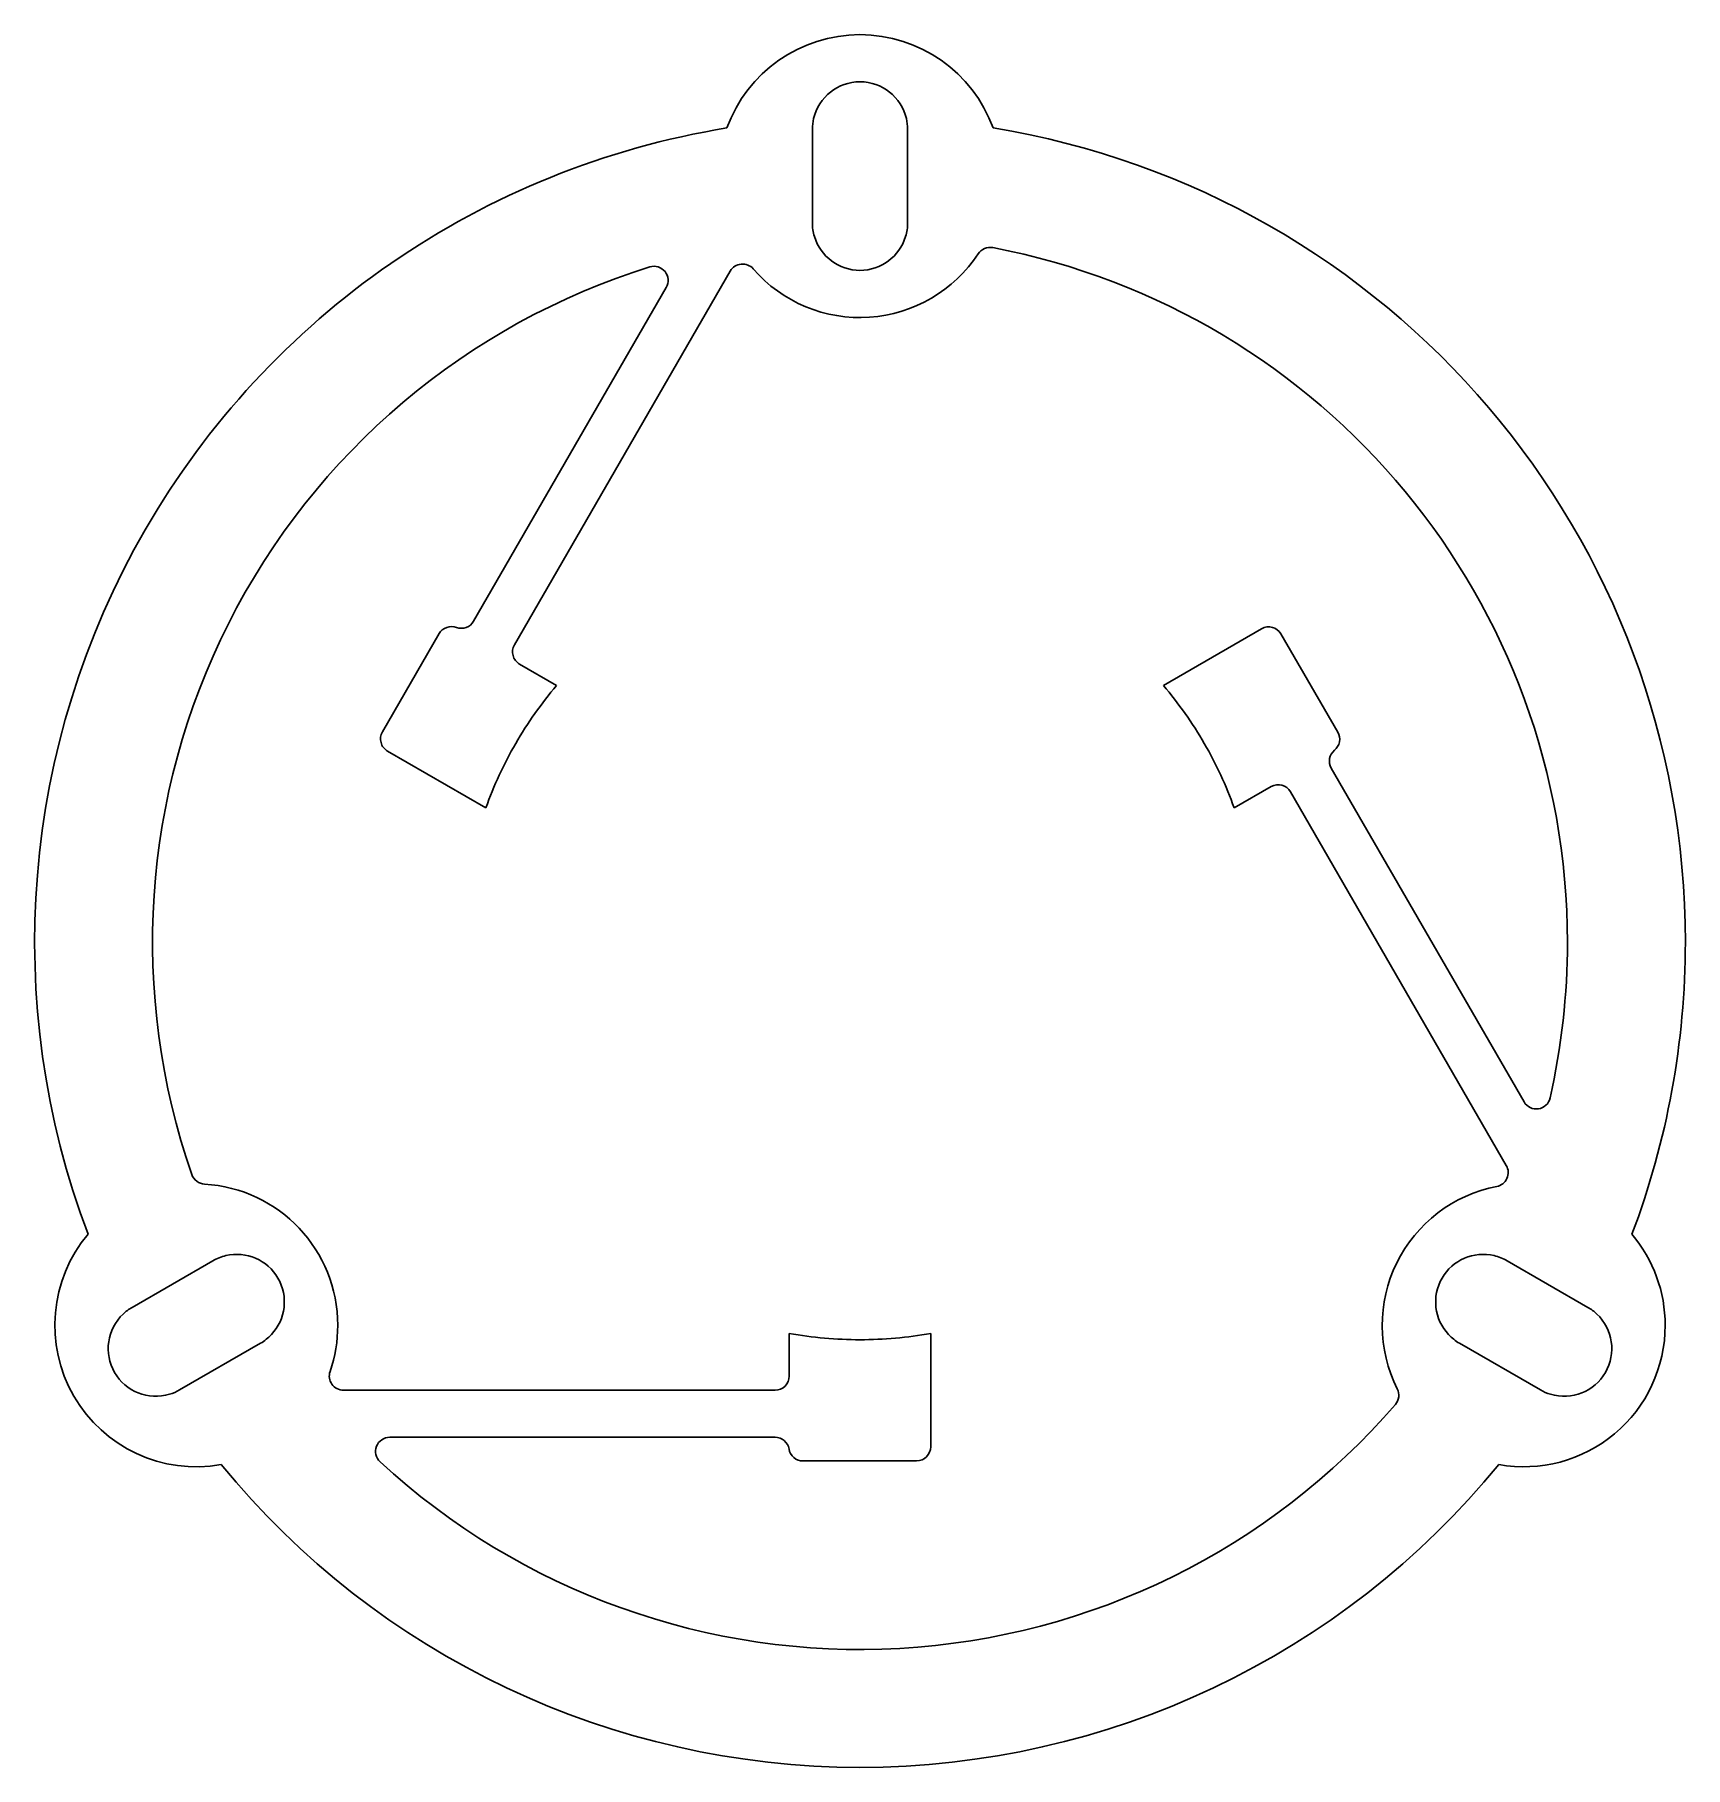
# Model space of a CAD drawing. Header units: millimetres. Extents: x -35 to 35, y -35 to 38.5.
import ezdxf

# ---------------------------------------------------------------- set-up
doc = ezdxf.new("R2010")
doc.units = ezdxf.units.MM
doc.layers.add('HS_R1_SHEET', color=7, linetype='CONTINUOUS')

msp = doc.modelspace()

# ---------------------------------------------------------------- linework, layer by layer
at = {"layer": 'HS_R1_SHEET'}
for p, q in [((-5.642, 34.542), (-5.642, 34.542, 3)), ((-5.642, 34.542), (-5.642, 34.542, 3)), ((-2.02, 30.52), (-2.02, 34.48)), ((-2.02, 34.48), (-2.02, 34.48, 3)), ((-2.02, 30.52), (-2.02, 34.48)), ((-2.02, 34.48), (-2.02, 34.48, 3)), ((-2.02, 30.52, 3), (-2.02, 34.48, 3)), ((-2.02, 30.52, 3), (-2.02, 34.48, 3)), ((2.02, 30.52), (2.02, 34.48)), ((2.02, 34.48), (2.02, 34.48, 3)), ((2.02, 30.52), (2.02, 34.48)), ((2.02, 34.48), (2.02, 34.48, 3)), ((2.02, 30.52, 3), (2.02, 34.48, 3)), ((2.02, 30.52, 3), (2.02, 34.48, 3)), ((5.642, 34.542), (5.642, 34.542, 3)), ((5.642, 34.542), (5.642, 34.542, 3)), ((-2.02, 30.52), (-2.02, 30.52, 3)), ((-2.02, 30.52), (-2.02, 30.52, 3)), ((2.02, 30.52), (2.02, 30.52, 3)), ((2.02, 30.52), (2.02, 30.52, 3)), ((-5.502, 28.471), (-14.654, 12.618)), ((-5.502, 28.471, 3), (-14.654, 12.618, 3)), ((-5.502, 28.471), (-14.654, 12.618)), ((-5.502, 28.471, 3), (-14.654, 12.618, 3)), ((-8.912, 28.646), (-8.912, 28.646, 3)), ((-8.912, 28.646), (-8.912, 28.646, 3)), ((-5.502, 28.471), (-5.502, 28.471, 3)), ((-5.502, 28.471), (-5.502, 28.471, 3)), ((-4.529, 28.565), (-4.529, 28.565, 3)), ((-4.529, 28.565), (-4.529, 28.565, 3)), ((-8.214, 27.773), (-16.387, 13.618)), ((-8.214, 27.773, 3), (-16.387, 13.618, 3)), ((-8.214, 27.773), (-16.387, 13.618)), ((-8.214, 27.773, 3), (-16.387, 13.618, 3)), ((-8.214, 27.773), (-8.214, 27.773, 3)), ((-8.214, 27.773), (-8.214, 27.773, 3)), ((-16.387, 13.618), (-16.387, 13.618, 3)), ((-16.387, 13.618), (-16.387, 13.618, 3)), ((12.868, 10.894), (17.033, 13.298)), ((12.868, 10.894), (17.033, 13.298)), ((12.868, 10.894, 3), (17.033, 13.298, 3)), ((12.868, 10.894, 3), (17.033, 13.298, 3)), ((17.033, 13.298), (17.033, 13.298, 3)), ((17.033, 13.298), (17.033, 13.298, 3)), ((-17.844, 13.093), (-20.253, 8.922)), ((-17.844, 13.093, 3), (-20.253, 8.922, 3)), ((-17.844, 13.093), (-20.253, 8.922)), ((-17.844, 13.093, 3), (-20.253, 8.922, 3)), ((-14.654, 12.618), (-14.654, 12.618, 3)), ((-14.654, 12.618), (-14.654, 12.618, 3)), ((20.261, 8.907), (17.853, 13.078)), ((20.261, 8.907, 3), (17.853, 13.078, 3)), ((17.853, 13.078), (17.853, 13.078, 3)), ((20.261, 8.907), (17.853, 13.078)), ((17.853, 13.078), (17.853, 13.078, 3)), ((20.261, 8.907, 3), (17.853, 13.078, 3)), ((-12.868, 10.894), (-14.435, 11.798)), ((-14.435, 11.798), (-14.435, 11.798, 3)), ((-12.868, 10.894), (-14.435, 11.798)), ((-14.435, 11.798), (-14.435, 11.798, 3)), ((-12.868, 10.894, 3), (-14.435, 11.798, 3)), ((-12.868, 10.894, 3), (-14.435, 11.798, 3)), ((-12.868, 10.894), (-12.868, 10.894, 3)), ((-12.868, 10.894), (-12.868, 10.894, 3)), ((12.868, 10.894), (12.868, 10.894, 3)), ((12.868, 10.894), (12.868, 10.894, 3)), ((-20.253, 8.922), (-20.253, 8.922, 3)), ((-20.253, 8.922), (-20.253, 8.922, 3)), ((-15.868, 5.697), (-20.033, 8.102)), ((-15.868, 5.697), (-20.033, 8.102)), ((-20.033, 8.102), (-20.033, 8.102, 3)), ((-15.868, 5.697, 3), (-20.033, 8.102, 3)), ((-20.033, 8.102), (-20.033, 8.102, 3)), ((-15.868, 5.697, 3), (-20.033, 8.102, 3)), ((28.159, -6.773), (19.987, 7.382)), ((19.987, 7.382), (19.987, 7.382, 3)), ((28.159, -6.773, 3), (19.987, 7.382, 3)), ((19.987, 7.382), (19.987, 7.382, 3)), ((28.159, -6.773), (19.987, 7.382)), ((28.159, -6.773, 3), (19.987, 7.382, 3)), ((15.868, 5.697), (17.435, 6.602)), ((15.868, 5.697), (17.435, 6.602)), ((15.868, 5.697, 3), (17.435, 6.602, 3)), ((15.868, 5.697, 3), (17.435, 6.602, 3)), ((17.435, 6.602), (17.435, 6.602, 3)), ((17.435, 6.602), (17.435, 6.602, 3)), ((27.407, -9.471), (18.254, 6.382)), ((18.254, 6.382), (18.254, 6.382, 3)), ((27.407, -9.471, 3), (18.254, 6.382, 3)), ((18.254, 6.382), (18.254, 6.382, 3)), ((27.407, -9.471), (18.254, 6.382)), ((27.407, -9.471, 3), (18.254, 6.382, 3)), ((-15.868, 5.697), (-15.868, 5.697, 3)), ((-15.868, 5.697), (-15.868, 5.697, 3)), ((15.868, 5.697), (15.868, 5.697, 3)), ((15.868, 5.697), (15.868, 5.697, 3)), ((29.264, -6.605), (29.264, -6.605, 3)), ((29.264, -6.605), (29.264, -6.605, 3)), ((28.159, -6.773), (28.159, -6.773, 3)), ((28.159, -6.773), (28.159, -6.773, 3)), ((27.407, -9.471), (27.407, -9.471, 3)), ((27.407, -9.471), (27.407, -9.471, 3)), ((27.002, -10.36), (27.002, -10.36, 3)), ((27.002, -10.36), (27.002, -10.36, 3)), ((-32.735, -12.385), (-32.735, -12.385, 3)), ((-32.735, -12.385), (-32.735, -12.385, 3)), ((32.735, -12.385), (32.735, -12.385, 3)), ((32.735, -12.385), (32.735, -12.385, 3)), ((-27.441, -13.511), (-30.871, -15.491)), ((-27.441, -13.511), (-30.871, -15.491)), ((-27.441, -13.511, 3), (-30.871, -15.491, 3)), ((-27.441, -13.511, 3), (-30.871, -15.491, 3)), ((-27.441, -13.511), (-27.441, -13.511, 3)), ((-27.441, -13.511), (-27.441, -13.511, 3)), ((27.441, -13.511), (30.871, -15.491)), ((27.441, -13.511), (30.871, -15.491)), ((27.441, -13.511, 3), (30.871, -15.491, 3)), ((27.441, -13.511), (27.441, -13.511, 3)), ((27.441, -13.511), (27.441, -13.511, 3)), ((27.441, -13.511, 3), (30.871, -15.491, 3)), ((-30.871, -15.491), (-30.871, -15.491, 3)), ((-30.871, -15.491), (-30.871, -15.491, 3)), ((30.871, -15.491), (30.871, -15.491, 3)), ((30.871, -15.491), (30.871, -15.491, 3)), ((-3, -16.591), (-3, -18.4)), ((-3, -16.591), (-3, -16.591, 3)), ((-3, -16.591), (-3, -18.4)), ((-3, -16.591), (-3, -16.591, 3)), ((-3, -16.591, 3), (-3, -18.4, 3)), ((-3, -16.591, 3), (-3, -18.4, 3)), ((3, -16.591), (3, -21.4)), ((3, -16.591), (3, -21.4)), ((3, -16.591), (3, -16.591, 3)), ((3, -16.591, 3), (3, -21.4, 3)), ((3, -16.591), (3, -16.591, 3)), ((3, -16.591, 3), (3, -21.4, 3)), ((-25.421, -17.009), (-28.851, -18.989)), ((-25.421, -17.009), (-28.851, -18.989)), ((-25.421, -17.009, 3), (-28.851, -18.989, 3)), ((-25.421, -17.009, 3), (-28.851, -18.989, 3)), ((-25.421, -17.009), (-25.421, -17.009, 3)), ((-25.421, -17.009), (-25.421, -17.009, 3)), ((25.421, -17.009), (28.851, -18.989)), ((25.421, -17.009), (25.421, -17.009, 3)), ((25.421, -17.009), (28.851, -18.989)), ((25.421, -17.009, 3), (28.851, -18.989, 3)), ((25.421, -17.009), (25.421, -17.009, 3)), ((25.421, -17.009, 3), (28.851, -18.989, 3)), ((-22.473, -18.205), (-22.473, -18.205, 3)), ((-22.473, -18.205), (-22.473, -18.205, 3)), ((-28.851, -18.989), (-28.851, -18.989, 3)), ((-28.851, -18.989), (-28.851, -18.989, 3)), ((-21.906, -19), (-3.6, -19)), ((-21.906, -19, 3), (-3.6, -19, 3)), ((-21.906, -19), (-21.906, -19, 3)), ((-21.906, -19), (-3.6, -19)), ((-21.906, -19), (-21.906, -19, 3)), ((-21.906, -19, 3), (-3.6, -19, 3)), ((-3.6, -19), (-3.6, -19, 3)), ((-3.6, -19), (-3.6, -19, 3)), ((-3, -18.4), (-3, -18.4, 3)), ((-3, -18.4), (-3, -18.4, 3)), ((28.851, -18.989), (28.851, -18.989, 3)), ((28.851, -18.989), (28.851, -18.989, 3)), ((-19.945, -21), (-3.6, -21)), ((-19.945, -21), (-19.945, -21, 3)), ((-19.945, -21, 3), (-3.6, -21, 3)), ((-19.945, -21), (-19.945, -21, 3)), ((-19.945, -21), (-3.6, -21)), ((-19.945, -21, 3), (-3.6, -21, 3)), ((-3.6, -21), (-3.6, -21, 3)), ((-3.6, -21), (-3.6, -21, 3)), ((-20.352, -22.041), (-20.352, -22.041, 3)), ((-20.352, -22.041), (-20.352, -22.041, 3)), ((-2.417, -22), (2.4, -22)), ((-2.417, -22, 3), (2.4, -22, 3)), ((-2.417, -22), (2.4, -22)), ((-2.417, -22, 3), (2.4, -22, 3)), ((2.4, -22), (2.4, -22, 3)), ((2.4, -22), (2.4, -22, 3)), ((3, -21.4), (3, -21.4, 3)), ((3, -21.4), (3, -21.4, 3)), ((-27.094, -22.157), (-27.094, -22.157, 3)), ((-27.094, -22.157), (-27.094, -22.157, 3)), ((27.094, -22.157), (27.094, -22.157, 3)), ((27.094, -22.157), (27.094, -22.157, 3))]:
    msp.add_line(p, q, dxfattribs=at)
for centre, radius, start, end in [((0, 32.5), 6, 19.90031, 160.09969), ((0, 32.5, 3), 6, 19.90031, 160.09969), ((0, 32.5), 6, 19.90031, 160.09969), ((0, 32.5, 3), 6, 19.90031, 160.09969), ((0, 34.48), 2.02, 90, 166.69854), ((0, 34.48, 3), 2.02, 90, 166.69854), ((0, 34.48), 2.02, 90, 166.69854), ((0, 34.48, 3), 2.02, 90, 166.69854), ((0, 34.48), 2.02, 13.30146, 90), ((0, 34.48, 3), 2.02, 13.30146, 90), ((0, 34.48), 2.02, 13.30146, 90), ((0, 34.48, 3), 2.02, 13.30146, 90), ((0, 34.48), 2.02, 166.69854, 180), ((0, 34.48, 3), 2.02, 166.69854, 180), ((0, 34.48), 2.02, 166.69854, 180), ((0, 34.48, 3), 2.02, 166.69854, 180), ((0, 34.48), 2.02, 0, 13.30146), ((0, 34.48, 3), 2.02, 0, 13.30146), ((0, 34.48), 2.02, 0, 13.30146), ((0, 34.48, 3), 2.02, 0, 13.30146), ((0, 0), 35, 99.27609, -159.27609), ((0, 0), 35, 99.27609, -159.27609), ((0, 0, 3), 35, 99.27609, -159.27609), ((0, 0, 3), 35, 99.27609, -159.27609), ((0, 0), 35, 0, 80.72391), ((0, 0), 35, 0, 80.72391), ((0, 0, 3), 35, 0, 80.72391), ((0, 0, 3), 35, 0, 80.72391), ((0, 30.52), 2.02, 180, -163.24225), ((0, 30.52, 3), 2.02, 180, -163.24225), ((0, 30.52), 2.02, 180, -163.24225), ((0, 30.52, 3), 2.02, 180, -163.24225), ((0, 30.52), 2.02, -16.75775, 0), ((0, 30.52, 3), 2.02, -16.75775, 0), ((0, 30.52), 2.02, -16.75775, 0), ((0, 30.52, 3), 2.02, -16.75775, 0), ((0, 30.52), 2.02, -163.24225, -16.75775), ((0, 30.52, 3), 2.02, -163.24225, -16.75775), ((0, 30.52), 2.02, -163.24225, -16.75775), ((0, 30.52, 3), 2.02, -163.24225, -16.75775), ((0, 0), 30, 0, 79.18386), ((0, 0, 3), 30, 0, 79.18386), ((0, 0), 30, 0, 79.18386), ((0, 0, 3), 30, 0, 79.18386), ((-8.734, 28.073), 0.6, -30, 107.28136), ((-8.734, 28.073), 0.6, -30, 107.28136), ((-8.734, 28.073, 3), 0.6, -30, 107.28136), ((-8.734, 28.073, 3), 0.6, -30, 107.28136), ((-4.982, 28.171), 0.6, 40.98852, 150), ((-4.982, 28.171), 0.6, 40.98852, 150), ((-4.982, 28.171, 3), 0.6, 40.98852, 150), ((-4.982, 28.171, 3), 0.6, 40.98852, 150), ((0, 32.5), 6, -139.01148, -33.28709), ((0, 32.5), 6, -139.01148, -33.28709), ((0, 32.5, 3), 6, -139.01148, -33.28709), ((0, 32.5, 3), 6, -139.01148, -33.28709), ((0, 0), 30, 107.28136, -160.81614), ((0, 0, 3), 30, 107.28136, -160.81614), ((0, 0), 30, 107.28136, -160.81614), ((0, 0, 3), 30, 107.28136, -160.81614), ((-16.906, 13.918), 0.6, -110.40593, -30), ((-16.906, 13.918), 0.6, -110.40593, -30), ((-16.906, 13.918, 3), 0.6, -110.40593, -30), ((-16.906, 13.918, 3), 0.6, -110.40593, -30), ((17.333, 12.778), 0.6, 30, 120), ((17.333, 12.778), 0.6, 30, 120), ((17.333, 12.778, 3), 0.6, 30, 120), ((17.333, 12.778, 3), 0.6, 30, 120), ((-14.135, 12.318), 0.6, 150, -120), ((-14.135, 12.318), 0.6, 150, -120), ((-14.135, 12.318, 3), 0.6, 150, -120), ((-14.135, 12.318, 3), 0.6, 150, -120), ((0, 0), 16.86, 139.75044, 150), ((0, 0, 3), 16.86, 139.75044, 150), ((0, 0), 16.86, 139.75044, 150), ((0, 0, 3), 16.86, 139.75044, 150), ((0, 0), 16.86, 30, 40.24956), ((0, 0, 3), 16.86, 30, 40.24956), ((0, 0), 16.86, 30, 40.24956), ((0, 0, 3), 16.86, 30, 40.24956), ((-19.733, 8.622), 0.6, 150, -120), ((-19.733, 8.622), 0.6, 150, -120), ((-19.733, 8.622, 3), 0.6, 150, -120), ((-19.733, 8.622, 3), 0.6, 150, -120), ((0, 0), 16.86, 150, 160.24956), ((0, 0, 3), 16.86, 150, 160.24956), ((0, 0), 16.86, 150, 160.24956), ((0, 0, 3), 16.86, 150, 160.24956), ((0, 0), 16.86, 19.75044, 30), ((0, 0, 3), 16.86, 19.75044, 30), ((0, 0), 16.86, 19.75044, 30), ((0, 0, 3), 16.86, 19.75044, 30), ((20.506, 7.682), 0.6, 129.59407, -150), ((20.506, 7.682), 0.6, 129.59407, -150), ((20.506, 7.682, 3), 0.6, 129.59407, -150), ((20.506, 7.682, 3), 0.6, 129.59407, -150), ((17.735, 6.082), 0.6, 30, 120), ((17.735, 6.082), 0.6, 30, 120), ((17.735, 6.082, 3), 0.6, 30, 120), ((17.735, 6.082, 3), 0.6, 30, 120), ((0, 0), 30, -12.71864, 0), ((0, 0, 3), 30, -12.71864, 0), ((0, 0), 30, -12.71864, 0), ((0, 0, 3), 30, -12.71864, 0), ((0, 0), 35, -20.72391, 0), ((0, 0, 3), 35, -20.72391, 0), ((0, 0), 35, -20.72391, 0), ((0, 0, 3), 35, -20.72391, 0), ((28.679, -6.473), 0.6, -150, -12.71864), ((28.679, -6.473), 0.6, -150, -12.71864), ((28.679, -6.473, 3), 0.6, -150, -12.71864), ((28.679, -6.473, 3), 0.6, -150, -12.71864), ((26.888, -9.771), 0.6, -79.01148, 30), ((26.888, -9.771), 0.6, -79.01148, 30), ((26.888, -9.771, 3), 0.6, -79.01148, 30), ((26.888, -9.771, 3), 0.6, -79.01148, 30), ((-28.146, -16.25), 6, 0, 86.71291), ((-28.146, -16.25), 6, 0, 86.71291), ((-28.146, -16.25, 3), 6, 0, 86.71291), ((-28.146, -16.25, 3), 6, 0, 86.71291), ((28.146, -16.25), 6, 100.98852, -153.28709), ((28.146, -16.25), 6, 100.98852, -153.28709), ((28.146, -16.25, 3), 6, 100.98852, -153.28709), ((28.146, -16.25, 3), 6, 100.98852, -153.28709), ((-28.146, -16.25), 6, 139.90031, -79.90031), ((-28.146, -16.25, 3), 6, 139.90031, -79.90031), ((-28.146, -16.25), 6, 139.90031, -79.90031), ((-28.146, -16.25, 3), 6, 139.90031, -79.90031), ((28.146, -16.25), 6, 0, 40.09969), ((28.146, -16.25), 6, 0, 40.09969), ((28.146, -16.25, 3), 6, 0, 40.09969), ((28.146, -16.25, 3), 6, 0, 40.09969), ((-26.431, -15.26), 2.02, 103.24225, 120), ((-26.431, -15.26, 3), 2.02, 103.24225, 120), ((-26.431, -15.26), 2.02, 103.24225, 120), ((-26.431, -15.26, 3), 2.02, 103.24225, 120), ((-26.431, -15.26), 2.02, -43.24225, 103.24225), ((-26.431, -15.26, 3), 2.02, -43.24225, 103.24225), ((-26.431, -15.26), 2.02, -43.24225, 103.24225), ((-26.431, -15.26, 3), 2.02, -43.24225, 103.24225), ((26.431, -15.26), 2.02, 76.75775, -136.75775), ((26.431, -15.26, 3), 2.02, 76.75775, -136.75775), ((26.431, -15.26), 2.02, 76.75775, -136.75775), ((26.431, -15.26, 3), 2.02, 76.75775, -136.75775), ((26.431, -15.26), 2.02, 60, 76.75775), ((26.431, -15.26, 3), 2.02, 60, 76.75775), ((26.431, -15.26), 2.02, 60, 76.75775), ((26.431, -15.26, 3), 2.02, 60, 76.75775), ((-29.861, -17.24), 2.02, 133.30146, -150), ((-29.861, -17.24, 3), 2.02, 133.30146, -150), ((-29.861, -17.24), 2.02, 133.30146, -150), ((-29.861, -17.24, 3), 2.02, 133.30146, -150), ((-29.861, -17.24), 2.02, 120, 133.30146), ((-29.861, -17.24, 3), 2.02, 120, 133.30146), ((-29.861, -17.24), 2.02, 120, 133.30146), ((-29.861, -17.24, 3), 2.02, 120, 133.30146), ((29.861, -17.24), 2.02, 46.69854, 60), ((29.861, -17.24), 2.02, 46.69854, 60), ((29.861, -17.24, 3), 2.02, 46.69854, 60), ((29.861, -17.24, 3), 2.02, 46.69854, 60), ((29.861, -17.24), 2.02, -30, 46.69854), ((29.861, -17.24), 2.02, -30, 46.69854), ((29.861, -17.24, 3), 2.02, -30, 46.69854), ((29.861, -17.24, 3), 2.02, -30, 46.69854), ((-26.431, -15.26), 2.02, -60, -43.24225), ((-26.431, -15.26, 3), 2.02, -60, -43.24225), ((-26.431, -15.26), 2.02, -60, -43.24225), ((-26.431, -15.26, 3), 2.02, -60, -43.24225), ((-28.146, -16.25), 6, -19.01148, 0), ((-28.146, -16.25), 6, -19.01148, 0), ((-28.146, -16.25, 3), 6, -19.01148, 0), ((-28.146, -16.25, 3), 6, -19.01148, 0), ((0, 0), 16.86, -100.24956, -90), ((0, 0, 3), 16.86, -100.24956, -90), ((0, 0), 16.86, -100.24956, -90), ((0, 0, 3), 16.86, -100.24956, -90), ((0, 0), 16.86, -90, -79.75044), ((0, 0, 3), 16.86, -90, -79.75044), ((0, 0), 16.86, -90, -79.75044), ((0, 0, 3), 16.86, -90, -79.75044), ((26.431, -15.26), 2.02, -136.75775, -120), ((26.431, -15.26, 3), 2.02, -136.75775, -120), ((26.431, -15.26), 2.02, -136.75775, -120), ((26.431, -15.26, 3), 2.02, -136.75775, -120), ((28.146, -16.25), 6, -100.09969, 0), ((28.146, -16.25, 3), 6, -100.09969, 0), ((28.146, -16.25), 6, -100.09969, 0), ((28.146, -16.25, 3), 6, -100.09969, 0), ((-29.861, -17.24), 2.02, -150, -73.30146), ((-29.861, -17.24, 3), 2.02, -150, -73.30146), ((-29.861, -17.24), 2.02, -150, -73.30146), ((-29.861, -17.24, 3), 2.02, -150, -73.30146), ((-21.906, -18.4), 0.6, 160.98852, -90), ((-21.906, -18.4), 0.6, 160.98852, -90), ((-21.906, -18.4, 3), 0.6, 160.98852, -90), ((-21.906, -18.4, 3), 0.6, 160.98852, -90), ((29.861, -17.24), 2.02, -106.69854, -30), ((29.861, -17.24), 2.02, -106.69854, -30), ((29.861, -17.24, 3), 2.02, -106.69854, -30), ((29.861, -17.24, 3), 2.02, -106.69854, -30), ((-29.861, -17.24), 2.02, -73.30146, -60), ((-29.861, -17.24, 3), 2.02, -73.30146, -60), ((-29.861, -17.24), 2.02, -73.30146, -60), ((-29.861, -17.24, 3), 2.02, -73.30146, -60), ((-3.6, -18.4), 0.6, -90, 0), ((-3.6, -18.4), 0.6, -90, 0), ((-3.6, -18.4, 3), 0.6, -90, 0), ((-3.6, -18.4, 3), 0.6, -90, 0), ((29.861, -17.24), 2.02, -120, -106.69854), ((29.861, -17.24, 3), 2.02, -120, -106.69854), ((29.861, -17.24), 2.02, -120, -106.69854), ((29.861, -17.24, 3), 2.02, -120, -106.69854), ((0, 0), 30, -132.71864, -40.81614), ((0, 0, 3), 30, -132.71864, -40.81614), ((0, 0), 30, -132.71864, -40.81614), ((0, 0, 3), 30, -132.71864, -40.81614), ((-19.945, -21.6), 0.6, 90, -132.71864), ((-19.945, -21.6), 0.6, 90, -132.71864), ((-19.945, -21.6, 3), 0.6, 90, -132.71864), ((-19.945, -21.6, 3), 0.6, 90, -132.71864), ((-3.6, -21.6), 0.6, 9.59407, 90), ((-3.6, -21.6), 0.6, 9.59407, 90), ((-3.6, -21.6, 3), 0.6, 9.59407, 90), ((-3.6, -21.6, 3), 0.6, 9.59407, 90), ((2.4, -21.4), 0.6, -90, 0), ((2.4, -21.4), 0.6, -90, 0), ((2.4, -21.4, 3), 0.6, -90, 0), ((2.4, -21.4, 3), 0.6, -90, 0), ((0, 0), 35, -140.72391, -39.27609), ((0, 0), 35, -140.72391, -39.27609), ((0, 0, 3), 35, -140.72391, -39.27609), ((0, 0, 3), 35, -140.72391, -39.27609)]:
    msp.add_arc(centre, radius, start, end, dxfattribs=at)
for points in [[(5.016, 29.207), (5.076, 29.3), (5.171, 29.383), (5.283, 29.43), (5.395, 29.478), (5.52, 29.489), (5.63, 29.467)], [(5.016, 29.207), (5.076, 29.3), (5.171, 29.383), (5.283, 29.43), (5.395, 29.478), (5.52, 29.489), (5.63, 29.467)], [(5.016, 29.207, 3), (5.076, 29.3, 3), (5.171, 29.383, 3), (5.283, 29.43, 3), (5.395, 29.478, 3), (5.52, 29.489, 3), (5.63, 29.467, 3)], [(5.016, 29.207, 3), (5.076, 29.3, 3), (5.171, 29.383, 3), (5.283, 29.43, 3), (5.395, 29.478, 3), (5.52, 29.489, 3), (5.63, 29.467, 3)], [(-17.115, 13.355), (-17.236, 13.402), (-17.39, 13.408), (-17.528, 13.358), (-17.666, 13.309), (-17.78, 13.206), (-17.844, 13.093)], [(-17.115, 13.355), (-17.236, 13.402), (-17.39, 13.408), (-17.528, 13.358), (-17.666, 13.309), (-17.78, 13.206), (-17.844, 13.093)], [(-17.115, 13.355, 3), (-17.236, 13.402, 3), (-17.39, 13.408, 3), (-17.528, 13.358, 3), (-17.666, 13.309, 3), (-17.78, 13.206, 3), (-17.844, 13.093, 3)], [(-17.115, 13.355, 3), (-17.236, 13.402, 3), (-17.39, 13.408, 3), (-17.528, 13.358, 3), (-17.666, 13.309, 3), (-17.78, 13.206, 3), (-17.844, 13.093, 3)], [(20.124, 8.145), (20.224, 8.226), (20.307, 8.356), (20.332, 8.501), (20.359, 8.645), (20.327, 8.795), (20.261, 8.907)], [(20.124, 8.145), (20.224, 8.226), (20.307, 8.356), (20.332, 8.501), (20.359, 8.645), (20.327, 8.795), (20.261, 8.907)], [(20.124, 8.145, 3), (20.224, 8.226, 3), (20.307, 8.356, 3), (20.332, 8.501, 3), (20.359, 8.645, 3), (20.327, 8.795, 3), (20.261, 8.907, 3)], [(20.124, 8.145, 3), (20.224, 8.226, 3), (20.307, 8.356, 3), (20.332, 8.501, 3), (20.359, 8.645, 3), (20.327, 8.795, 3), (20.261, 8.907, 3)], [(-28.334, -9.858), (-28.298, -9.963), (-28.226, -10.067), (-28.129, -10.14), (-28.032, -10.213), (-27.913, -10.254), (-27.802, -10.26)], [(-28.334, -9.858), (-28.298, -9.963), (-28.226, -10.067), (-28.129, -10.14), (-28.032, -10.213), (-27.913, -10.254), (-27.802, -10.26)], [(-28.334, -9.858, 3), (-28.298, -9.963, 3), (-28.226, -10.067, 3), (-28.129, -10.14, 3), (-28.032, -10.213, 3), (-27.913, -10.254, 3), (-27.802, -10.26, 3)], [(-28.334, -9.858, 3), (-28.298, -9.963, 3), (-28.226, -10.067, 3), (-28.129, -10.14, 3), (-28.032, -10.213, 3), (-27.913, -10.254, 3), (-27.802, -10.26, 3)], [(22.704, -19.609), (22.778, -19.525), (22.831, -19.411), (22.846, -19.29), (22.861, -19.17), (22.837, -19.046), (22.786, -18.947)], [(22.704, -19.609), (22.778, -19.525), (22.831, -19.411), (22.846, -19.29), (22.861, -19.17), (22.837, -19.046), (22.786, -18.947)], [(22.704, -19.609, 3), (22.778, -19.525, 3), (22.831, -19.411, 3), (22.846, -19.29, 3), (22.861, -19.17, 3), (22.837, -19.046, 3), (22.786, -18.947, 3)], [(22.704, -19.609, 3), (22.778, -19.525, 3), (22.831, -19.411, 3), (22.846, -19.29, 3), (22.861, -19.17, 3), (22.837, -19.046, 3), (22.786, -18.947, 3)], [(-3.008, -21.5), (-2.988, -21.628), (-2.917, -21.764), (-2.804, -21.858), (-2.693, -21.954), (-2.546, -22.001), (-2.417, -22)], [(-3.008, -21.5), (-2.988, -21.628), (-2.917, -21.764), (-2.804, -21.858), (-2.693, -21.954), (-2.546, -22.001), (-2.417, -22)], [(-3.008, -21.5, 3), (-2.988, -21.628, 3), (-2.917, -21.764, 3), (-2.804, -21.858, 3), (-2.693, -21.954, 3), (-2.546, -22.001, 3), (-2.417, -22, 3)], [(-3.008, -21.5, 3), (-2.988, -21.628, 3), (-2.917, -21.764, 3), (-2.804, -21.858, 3), (-2.693, -21.954, 3), (-2.546, -22.001, 3), (-2.417, -22, 3)]]:
    msp.add_open_spline(points, degree=3, knots=[0, 0, 0, 0, 0.5, 0.5, 0.5, 1, 1, 1, 1], dxfattribs=at)
for points in [[(5.63, 29.467), (5.63, 29.467, 3)], [(5.63, 29.467), (5.63, 29.467, 3)], [(5.016, 29.207), (5.016, 29.207, 3)], [(5.016, 29.207), (5.016, 29.207, 3)], [(-17.115, 13.355), (-17.115, 13.355, 3)], [(-17.115, 13.355), (-17.115, 13.355, 3)], [(-17.844, 13.093), (-17.844, 13.093, 3)], [(-17.844, 13.093), (-17.844, 13.093, 3)], [(20.261, 8.907), (20.261, 8.907, 3)], [(20.261, 8.907), (20.261, 8.907, 3)], [(20.124, 8.145), (20.124, 8.145, 3)], [(20.124, 8.145), (20.124, 8.145, 3)], [(-28.334, -9.858), (-28.334, -9.858, 3)], [(-28.334, -9.858), (-28.334, -9.858, 3)], [(-27.802, -10.26), (-27.802, -10.26, 3)], [(-27.802, -10.26), (-27.802, -10.26, 3)], [(22.786, -18.947), (22.786, -18.947, 3)], [(22.786, -18.947), (22.786, -18.947, 3)], [(22.704, -19.609), (22.704, -19.609, 3)], [(22.704, -19.609), (22.704, -19.609, 3)], [(-3.008, -21.5), (-3.008, -21.5, 3)], [(-3.008, -21.5), (-3.008, -21.5, 3)], [(-2.417, -22), (-2.417, -22, 3)], [(-2.417, -22), (-2.417, -22, 3)]]:
    msp.add_open_spline(points, degree=1, dxfattribs=at)

doc.saveas('drawing.dxf')
